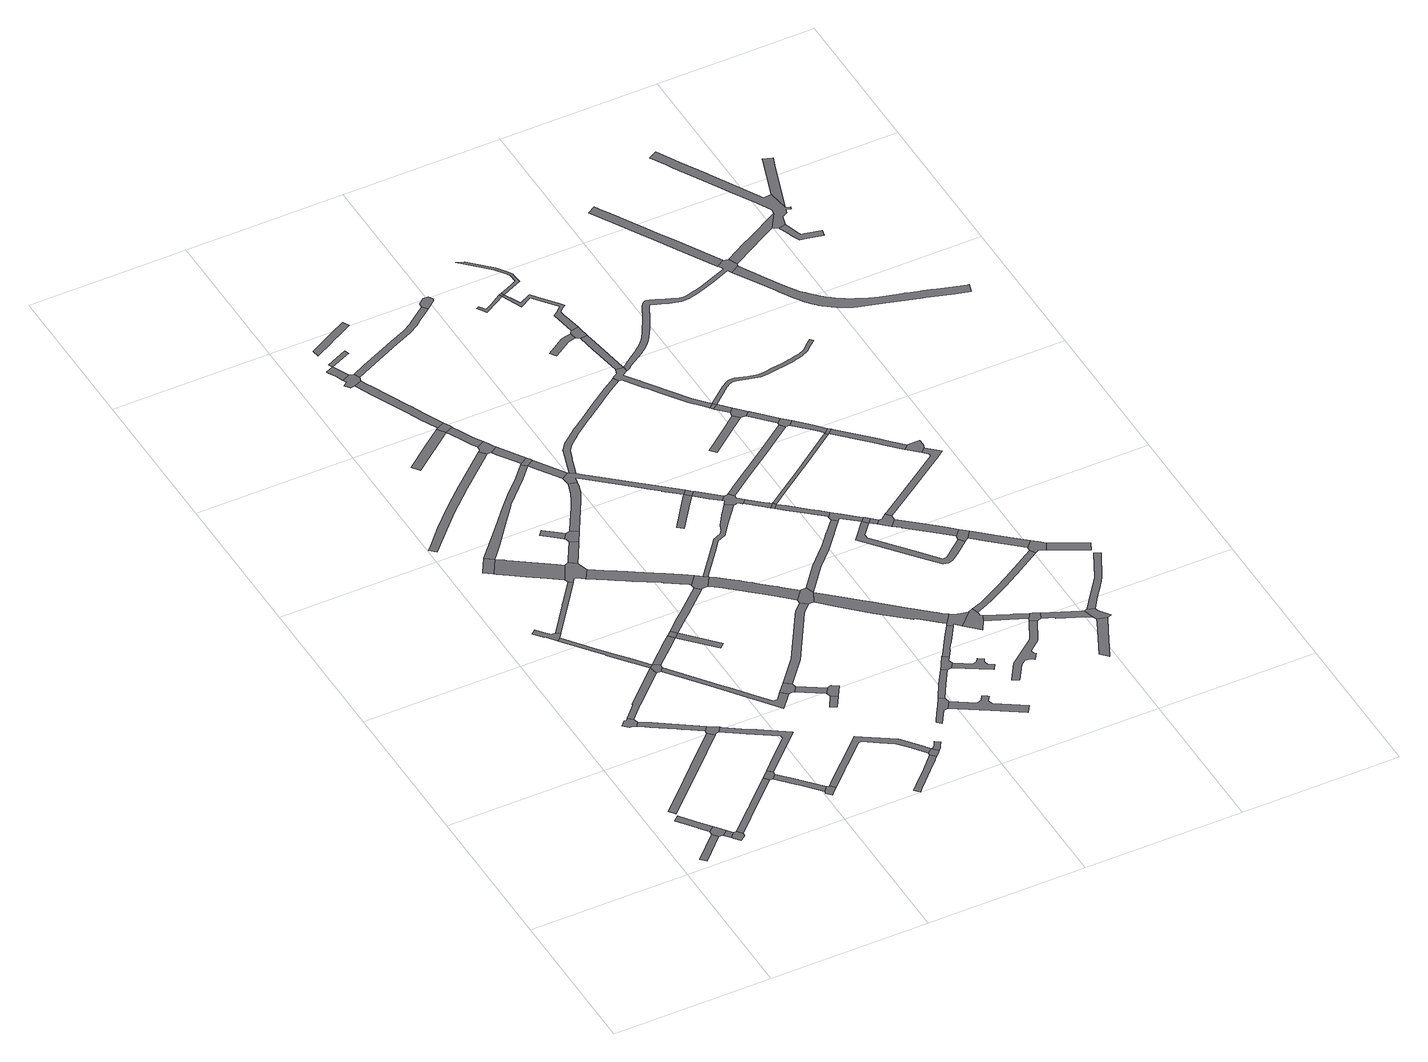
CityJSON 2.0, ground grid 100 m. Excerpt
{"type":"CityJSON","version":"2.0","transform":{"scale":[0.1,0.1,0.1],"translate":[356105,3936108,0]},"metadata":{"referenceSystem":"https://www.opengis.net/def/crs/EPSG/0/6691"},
"CityObjects":{
"road1":{"type":"Road","attributes":{"RoadStructureAttribute.sectionType":"1"},"geometry":[{"type":"MultiSurface","lod":"1","boundaries":[[[0,1,2,3]]]}]},
"road2":{"type":"Road","attributes":{"RoadStructureAttribute.sectionType":"1"},"geometry":[{"type":"MultiSurface","lod":"1","boundaries":[[[4,5,6,7,8,9,10,11]]]}]},
"road3":{"type":"Road","geometry":[{"type":"MultiSurface","lod":"1","boundaries":[[[2,12,13,14,7,6,3]]]}]},
"road4":{"type":"Road","attributes":{"RoadStructureAttribute.sectionType":"1"},"geometry":[{"type":"MultiSurface","lod":"1","boundaries":[[[15,13,12,16]]]}]},
"road5":{"type":"Road","geometry":[{"type":"MultiSurface","lod":"1","boundaries":[[[17,18,19,15,16,20,21]]]}]},
"road6":{"type":"Road","attributes":{"RoadStructureAttribute.sectionType":"1"},"geometry":[{"type":"MultiSurface","lod":"1","boundaries":[[[22,23,24,25,26,27,28,29,30,31]]]}]},
"road7":{"type":"Road","geometry":[{"type":"MultiSurface","lod":"1","boundaries":[[[32,33,34,35,36,37,38,39,40]]]}]},
"road8":{"type":"Road","attributes":{"RoadStructureAttribute.sectionType":"1"},"geometry":[{"type":"MultiSurface","lod":"1","boundaries":[[[41,42,43,44,45,46,47,48,49,50,51,52,19,18]]]}]},
"road9":{"type":"Road","attributes":{"RoadStructureAttribute.sectionType":"1"},"geometry":[{"type":"MultiSurface","lod":"1","boundaries":[[[53,54,55,56,57,38,37,58,59,60,61,62,63]]]}]},
"road10":{"type":"Road","geometry":[{"type":"MultiSurface","lod":"1","boundaries":[[[64,65,66,67,68,69,70,71,72,73,74,75,76]]]}]},
"road11":{"type":"Road","attributes":{"RoadStructureAttribute.sectionType":"1"},"geometry":[{"type":"MultiSurface","lod":"1","boundaries":[[[39,77,78,79,80,81,82,83,84,40]]]}]},
"road12":{"type":"Road","geometry":[{"type":"MultiSurface","lod":"1","boundaries":[[[45,85,86,87,88,89,46]]]}]},
"road13":{"type":"Road","geometry":[{"type":"MultiSurface","lod":"1","boundaries":[[[90,53,63,31,30,91,92]]]}]},
"road14":{"type":"Road","geometry":[{"type":"MultiSurface","lod":"1","boundaries":[[[93,94,95,96,75,74,97,98,99,100,101,102,81,103]]]}]},
"road15":{"type":"Road","attributes":{"RoadStructureAttribute.sectionType":"1"},"geometry":[{"type":"MultiSurface","lod":"1","boundaries":[[[104,105,106,86,85,107,108,109,110,111]]]}]},
"road16":{"type":"Road","geometry":[{"type":"MultiSurface","lod":"1","boundaries":[[[112,113,114,115]]]}]},
"road17":{"type":"Road","geometry":[{"type":"MultiSurface","lod":"1","boundaries":[[[110,116,117,118,119,120,111]]]}]},
"road18":{"type":"Road","attributes":{"RoadStructureAttribute.sectionType":"1"},"geometry":[{"type":"MultiSurface","lod":"1","boundaries":[[[121,122,123,124,125,126,88,87,127,128,129,130,131,132,133,90,92]]]}]},
"road19":{"type":"Road","attributes":{"RoadStructureAttribute.sectionType":"1"},"geometry":[{"type":"MultiSurface","lod":"1","boundaries":[[[134,135,136,137,138,139,140,64,76]]]}]},
"road20":{"type":"Road","geometry":[{"type":"MultiSurface","lod":"1","boundaries":[[[141,142,103,81,80,143,144]]]}]},
"road21":{"type":"Road","attributes":{"RoadStructureAttribute.sectionType":"1"},"geometry":[{"type":"MultiSurface","lod":"1","boundaries":[[[114,145,146,147,148,149,150,151,152,153,154,115]]]}]},
"road22":{"type":"Road","attributes":{"RoadStructureAttribute.sectionType":"1"},"geometry":[{"type":"MultiSurface","lod":"1","boundaries":[[[155,156,103,142,157,158]]]}]},
"road23":{"type":"Road","attributes":{"RoadStructureAttribute.sectionType":"1"},"geometry":[{"type":"MultiSurface","lod":"1","boundaries":[[[159,160,161,162,163,164,165,166,167,168,169,170,171,172,141,144]]]}]},
"road24":{"type":"Road","attributes":{"RoadStructureAttribute.sectionType":"1"},"geometry":[{"type":"MultiSurface","lod":"1","boundaries":[[[173,174,175,176,177,178,179,180,181,182,183,184,185,186,187]]]}]},
"road25":{"type":"Road","geometry":[{"type":"MultiSurface","lod":"1","boundaries":[[[150,149,137,136,188,189,190,191,192,193,194]]]}]},
"road26":{"type":"Road","geometry":[{"type":"MultiSurface","lod":"1","boundaries":[[[195,196,197,155,158]]]}]},
"road27":{"type":"Road","attributes":{"RoadStructureAttribute.sectionType":"1"},"geometry":[{"type":"MultiSurface","lod":"1","boundaries":[[[198,199,195,158]]]}]},
"road28":{"type":"Road","attributes":{"RoadStructureAttribute.sectionType":"1"},"geometry":[{"type":"MultiSurface","lod":"1","boundaries":[[[119,200,201,202,203,204,205,206,207,208,209,210,211,212,213,214,215,216,217,218,219,220,221,222,120]]]}]},
"road29":{"type":"Road","attributes":{"RoadStructureAttribute.sectionType":"1"},"geometry":[{"type":"MultiSurface","lod":"1","boundaries":[[[193,223,224,225,226,227,228,194]]]}]},
"road30":{"type":"Road","geometry":[{"type":"MultiSurface","lod":"1","boundaries":[[[229,230,231,232,233,234]]]}]},
"road31":{"type":"Road","geometry":[{"type":"MultiSurface","lod":"1","boundaries":[[[235,236,166,165,237,238,239]]]}]},
"road32":{"type":"Road","attributes":{"RoadStructureAttribute.sectionType":"1"},"geometry":[{"type":"MultiSurface","lod":"1","boundaries":[[[240,241,242,243,244,245,246,247,248,112,115,249,250,251,252,253,254,255,242,256,257,258]]]}]},
"road33":{"type":"Road","attributes":{"RoadStructureAttribute.sectionType":"1"},"geometry":[{"type":"MultiSurface","lod":"1","boundaries":[[[259,260,261,262,263,264,265,266,267,268,269,270]]]}]},
"road34":{"type":"Road","geometry":[{"type":"MultiSurface","lod":"1","boundaries":[[[271,226,225,272,273,229,234]]]}]},
"road35":{"type":"Road","attributes":{"RoadStructureAttribute.sectionType":"1"},"geometry":[{"type":"MultiSurface","lod":"1","boundaries":[[[274,275,276,277,278,279,196,195]]]}]},
"road36":{"type":"Road","attributes":{"RoadStructureAttribute.sectionType":"1"},"geometry":[{"type":"MultiSurface","lod":"1","boundaries":[[[280,281,282,283,284,280,285,286,287,288,289,290,291,292,293]]]}]},
"road37":{"type":"Road","attributes":{"RoadStructureAttribute.sectionType":"1"},"geometry":[{"type":"MultiSurface","lod":"1","boundaries":[[[191,294,295,296,297,298,299,300,301,302,303,304,305,306,307,308,309,310,311,312,313,192]]]}]},
"road38":{"type":"Road","attributes":{"RoadStructureAttribute.sectionType":"1"},"geometry":[{"type":"MultiSurface","lod":"1","boundaries":[[[314,315,316,317,318,319,320,321]]]}]},
"road39":{"type":"Road","attributes":{"RoadStructureAttribute.sectionType":"1"},"geometry":[{"type":"MultiSurface","lod":"1","boundaries":[[[238,322,323,239]]]}]},
"road40":{"type":"Road","geometry":[{"type":"MultiSurface","lod":"1","boundaries":[[[320,324,325,326,327,328,329,330,321]]]}]},
"road41":{"type":"Road","attributes":{"RoadStructureAttribute.sectionType":"1"},"geometry":[{"type":"MultiSurface","lod":"1","boundaries":[[[331,332,333,334]]]}]},
"road42":{"type":"Road","attributes":{"RoadStructureAttribute.sectionType":"1"},"geometry":[{"type":"MultiSurface","lod":"1","boundaries":[[[335,336,337,338,339,340,341,342,343,344,345,346,347,348,328,327]]]}]},
"road43":{"type":"Road","attributes":{"RoadStructureAttribute.sectionType":"1"},"geometry":[{"type":"MultiSurface","lod":"1","boundaries":[[[349,350,323,322,331,334]]]}]},
"road44":{"type":"Road","geometry":[{"type":"MultiSurface","lod":"1","boundaries":[[[316,351,352,353,354]]]}]},
"road45":{"type":"Road","geometry":[{"type":"MultiSurface","lod":"1","boundaries":[[[355,342,341,281,280,293]]]}]},
"road46":{"type":"Road","geometry":[{"type":"MultiSurface","lod":"1","boundaries":[[[213,212,270,269,356,357,358]]]}]},
"road47":{"type":"Road","attributes":{"RoadStructureAttribute.sectionType":"1"},"geometry":[{"type":"MultiSurface","lod":"1","boundaries":[[[359,360,361,362,363,364,365,366,273,272,367,368,369,370,371,372]]]}]},
"road48":{"type":"Road","geometry":[{"type":"MultiSurface","lod":"1","boundaries":[[[186,373,374,375,376,377,378,290,289,379,187]]]}]},
"road49":{"type":"Road","geometry":[{"type":"MultiSurface","lod":"1","boundaries":[[[357,380,381,382,383,384,385,386,358]]]}]},
"road50":{"type":"Road","attributes":{"RoadStructureAttribute.sectionType":"1"},"geometry":[{"type":"MultiSurface","lod":"1","boundaries":[[[387,388,389,390,391,392,393,394,395]]]}]},
"road51":{"type":"Road","attributes":{"RoadStructureAttribute.sectionType":"1"},"geometry":[{"type":"MultiSurface","lod":"1","boundaries":[[[374,396,397,398,399,400,375]]]}]},
"road52":{"type":"Road","geometry":[{"type":"MultiSurface","lod":"1","boundaries":[[[401,402,305,304,277,276,403,404,405]]]}]},
"road53":{"type":"Road","attributes":{"RoadStructureAttribute.sectionType":"1"},"geometry":[{"type":"MultiSurface","lod":"1","boundaries":[[[406,407,408,409,410,411,412,413,236,235]]]}]},
"road54":{"type":"Road","geometry":[{"type":"MultiSurface","lod":"1","boundaries":[[[242,241,414,399,398,243]]]}]},
"road55":{"type":"Road","attributes":{"RoadStructureAttribute.sectionType":"1"},"geometry":[{"type":"MultiSurface","lod":"1","boundaries":[[[404,415,416,417,418,419,420,421,422,423,424,425,426,427,428,429,430,431,432,433,434,435,436,437,405]]]}]},
"road56":{"type":"Road","geometry":[{"type":"MultiSurface","lod":"1","boundaries":[[[438,439,440,441,442,443,444,445,446,447,448,449,450]]]}]},
"road57":{"type":"Road","attributes":{"RoadStructureAttribute.sectionType":"1"},"geometry":[{"type":"MultiSurface","lod":"1","boundaries":[[[451,452,453,454,455,456,457,458,459,330,329,460,461,462,463,464,465,466,467,468,469]]]}]},
"road58":{"type":"Road","attributes":{"RoadStructureAttribute.sectionType":"1"},"geometry":[{"type":"MultiSurface","lod":"1","boundaries":[[[240,258,359,372,470,471,472,473,474,475,476,477,478,479,480,481,482,483,484,485,486,487,488]]]}]},
"road59":{"type":"Road","attributes":{"RoadStructureAttribute.sectionType":"1"},"geometry":[{"type":"MultiSurface","lod":"1","boundaries":[[[401,489,490,491,492,493,494,495,496,497,498,499,500,501,502,503,504,402]]]}]},
"road60":{"type":"Road","geometry":[{"type":"MultiSurface","lod":"1","boundaries":[[[505,506,507,426,425,410,409,508,509,510,511]]]}]},
"road61":{"type":"Road","attributes":{"RoadStructureAttribute.sectionType":"1"},"geometry":[{"type":"MultiSurface","lod":"1","boundaries":[[[512,513,514,515,516,517,478]]]}]},
"road62":{"type":"Road","attributes":{"RoadStructureAttribute.sectionType":"1"},"geometry":[{"type":"MultiSurface","lod":"1","boundaries":[[[518,519,441,440,520,521]]]}]},
"road63":{"type":"Road","attributes":{"RoadStructureAttribute.sectionType":"1"},"geometry":[{"type":"MultiSurface","lod":"1","boundaries":[[[522,523,524,525,526,527,528,529,530,531,532,438,450]]]}]},
"road64":{"type":"Road","geometry":[{"type":"MultiSurface","lod":"1","boundaries":[[[533,479,478,517,534]]]}]},
"road65":{"type":"Road","geometry":[{"type":"MultiSurface","lod":"1","boundaries":[[[535,536,537,538,539,518,521,540,541]]]}]},
"road66":{"type":"Road","attributes":{"RoadStructureAttribute.sectionType":"1"},"geometry":[{"type":"MultiSurface","lod":"1","boundaries":[[[542,543,544,545,546,547,548,549,550,551,552,553,554,555,556,488,487,557,558,559,560,561,562,563,564,565,566,567,568,569,570,571,572,573,574]]]}]},
"road67":{"type":"Road","attributes":{"RoadStructureAttribute.sectionType":"1"},"geometry":[{"type":"MultiSurface","lod":"1","boundaries":[[[517,575,576,577,578,579,580,581,534]]]}]},
"road68":{"type":"Road","attributes":{"RoadStructureAttribute.sectionType":"1"},"geometry":[{"type":"MultiSurface","lod":"1","boundaries":[[[510,582,583,584,585,586,587,588,589,590,591,592,593,594,595,596,597,598,599,511]]]}]},
"road69":{"type":"Road","geometry":[{"type":"MultiSurface","lod":"1","boundaries":[[[600,601,602,451,469,603,604,605,606]]]}]},
"road70":{"type":"Road","attributes":{"RoadStructureAttribute.sectionType":"1"},"geometry":[{"type":"MultiSurface","lod":"1","boundaries":[[[540,607,608,609,610,611,612,613,614,541]]]}]},
"road71":{"type":"Road","geometry":[{"type":"MultiSurface","lod":"1","boundaries":[[[496,615,616,617,618,619,620,621,622,623,624,625,626,578,577,627,497]]]}]},
"road72":{"type":"Road","attributes":{"RoadStructureAttribute.sectionType":"1"},"geometry":[{"type":"MultiSurface","lod":"1","boundaries":[[[628,629,537,536,630,631,632,633,634,635,636,637]]]}]},
"road73":{"type":"Road","attributes":{"RoadStructureAttribute.sectionType":"1"},"geometry":[{"type":"MultiSurface","lod":"1","boundaries":[[[638,639,640,641,642,643,644,645,646,647,648,649,650,651,505,511]]]}]},
"road74":{"type":"Road","attributes":{"RoadStructureAttribute.sectionType":"1"},"geometry":[{"type":"MultiSurface","lod":"1","boundaries":[[[652,653,654,620,619,655,656,657]]]}]},
"road75":{"type":"Road","geometry":[{"type":"MultiSurface","lod":"1","boundaries":[[[658,659,660,652,657]]]}]},
"road76":{"type":"Road","geometry":[{"type":"MultiSurface","lod":"1","boundaries":[[[661,662,663,664,591,590,637,636,665,666,667]]]}]},
"road77":{"type":"Road","attributes":{"RoadStructureAttribute.sectionType":"1"},"geometry":[{"type":"MultiSurface","lod":"1","boundaries":[[[658,668,669,670,671,672,673,674,675,676,659]]]}]},
"road78":{"type":"Road","geometry":[{"type":"MultiSurface","lod":"1","boundaries":[[[666,677,678,679,680,681,682,683,667]]]}]},
"road79":{"type":"Road","attributes":{"RoadStructureAttribute.sectionType":"1"},"geometry":[{"type":"MultiSurface","lod":"1","boundaries":[[[684,685,686,687,688,689,690,691]]]}]},
"road80":{"type":"Road","attributes":{"RoadStructureAttribute.sectionType":"1"}},
"road81":{"type":"Road","attributes":{"RoadStructureAttribute.sectionType":"1"},"geometry":[{"type":"MultiSurface","lod":"1","boundaries":[[[692,693,694,695,696,697,698,699,700,701,702,703,704,705]]]}]},
"road82":{"type":"Road","attributes":{"RoadStructureAttribute.sectionType":"1"},"geometry":[{"type":"MultiSurface","lod":"1","boundaries":[[[706,707,708,709,710,711,712,713,714,715,706,716,717,718,719,720,721,722,723,724,725,726,727,728,729,730,731,732,733,734,735,736,737,738]]]}]},
"road83":{"type":"Road","geometry":[{"type":"MultiSurface","lod":"1","boundaries":[[[707,706,738,739]]]}]},
"road84":{"type":"Road","attributes":{"RoadStructureAttribute.sectionType":"1"},"geometry":[{"type":"MultiSurface","lod":"1","boundaries":[[[740,741,742,743,744,745,624,623,746,747,748,749,750,751]]]}]},
"road85":{"type":"Road","geometry":[{"type":"MultiSurface","lod":"1","boundaries":[[[752,753,754,672,671,755,645,644,756,757,758,759]]]}]},
"road86":{"type":"Road","geometry":[{"type":"MultiSurface","lod":"1","boundaries":[[[760,761,762,763,764,765,766,767]]]}]},
"road87":{"type":"Road","attributes":{"RoadStructureAttribute.sectionType":"1"},"geometry":[{"type":"MultiSurface","lod":"1","boundaries":[[[768,769,770,771,772,773,774,775]]]}]},
"road88":{"type":"Road","attributes":{"RoadStructureAttribute.sectionType":"1"},"geometry":[{"type":"MultiSurface","lod":"1","boundaries":[[[776,777,778,779,780,781,782,739,738,783,784,785,786,787,788,789,790,791,792]]]}]},
"road89":{"type":"Road","attributes":{"RoadStructureAttribute.sectionType":"1"},"geometry":[{"type":"MultiSurface","lod":"1","boundaries":[[[573,793,794,795,796,797,798,799,800,801,802,803,804,805,806,807,808,809,810,811,812,813,762,761,814,815,816]]]}]},
"road90":{"type":"Road","geometry":[{"type":"MultiSurface","lod":"1","boundaries":[[[766,817,725,724,691,690,767]]]}]},
"road91":{"type":"Road","attributes":{"RoadStructureAttribute.sectionType":"1"},"geometry":[{"type":"MultiSurface","lod":"1","boundaries":[[[818,819,820,821,822,679,678]]]}]},
"road92":{"type":"Road","geometry":[{"type":"MultiSurface","lod":"1","boundaries":[[[758,823,824,825,759]]]}]},
"road93":{"type":"Road","attributes":{"RoadStructureAttribute.sectionType":"1"},"geometry":[{"type":"MultiSurface","lod":"1","boundaries":[[[826,827,828,829,830,831,832,833,834,660,659]]]}]},
"road94":{"type":"Road","attributes":{"RoadStructureAttribute.sectionType":"1"},"geometry":[{"type":"MultiSurface","lod":"1","boundaries":[[[835,836,837,838,839,840,841,842,843,844,845,846,847,848,849,850,851,852,853,823,854,855,824,823,758]]]}]},
"road95":{"type":"Road","geometry":[{"type":"MultiSurface","lod":"1","boundaries":[[[802,801,856,857]]]}]},
"road96":{"type":"Road","geometry":[{"type":"MultiSurface","lod":"1","boundaries":[[[858,859,860,861,855,854,862,863]]]}]},
"road97":{"type":"Road","attributes":{"RoadStructureAttribute.sectionType":"1"},"geometry":[{"type":"MultiSurface","lod":"1","boundaries":[[[856,864,865,866,867,857]]]}]},
"road98":{"type":"Road","geometry":[{"type":"MultiSurface","lod":"1","boundaries":[[[868,820,819,869,692,705,870,871]]]}]},
"road99":{"type":"Road","geometry":[{"type":"MultiSurface","lod":"1","boundaries":[[[866,865,775,774,872,873]]]}]},
"road100":{"type":"Road","attributes":{"RoadStructureAttribute.sectionType":"1"},"geometry":[{"type":"MultiSurface","lod":"1","boundaries":[[[874,875,876,877,878,683,682,879,880,881,882,883,884,885]]]}]},
"road101":{"type":"Road","attributes":{"RoadStructureAttribute.sectionType":"1"},"geometry":[{"type":"MultiSurface","lod":"1","boundaries":[[[886,887,888,889,858,863,890,891,892,893,894]]]}]},
"road102":{"type":"Road","attributes":{"RoadStructureAttribute.sectionType":"1"},"geometry":[{"type":"MultiSurface","lod":"1","boundaries":[[[872,895,896,897,898,873]]]}]},
"road103":{"type":"Road","attributes":{"RoadStructureAttribute.sectionType":"1"},"geometry":[{"type":"MultiSurface","lod":"1","boundaries":[[[870,899,900,901,902,903,904,905,906,871]]]}]},
"road104":{"type":"Road","attributes":{"RoadStructureAttribute.sectionType":"1"},"geometry":[{"type":"MultiSurface","lod":"1","boundaries":[[[907,908,909,910,911,912]]]}]},
"road105":{"type":"Road","geometry":[{"type":"MultiSurface","lod":"1","boundaries":[[[750,913,914,915,916,917,897,896,751]]]}]},
"road106":{"type":"Road","geometry":[{"type":"MultiSurface","lod":"1","boundaries":[[[843,918,919,886,894,844]]]}]},
"road107":{"type":"Road","attributes":{"RoadStructureAttribute.sectionType":"1"},"geometry":[{"type":"MultiSurface","lod":"1","boundaries":[[[920,921,922,915,914,923,924,925]]]}]},
"road108":{"type":"Road","geometry":[{"type":"MultiSurface","lod":"1","boundaries":[[[926,904,903,907,912,927,928,929]]]}]},
"road109":{"type":"Road","geometry":[{"type":"MultiSurface","lod":"1","boundaries":[[[830,829,930,931,932,920,925]]]}]},
"road110":{"type":"Road","attributes":{"RoadStructureAttribute.sectionType":"1"},"geometry":[{"type":"MultiSurface","lod":"1","boundaries":[[[933,934,935,936,937,938,919,918]]]}]},
"road111":{"type":"Road","attributes":{"RoadStructureAttribute.sectionType":"1"},"geometry":[{"type":"MultiSurface","lod":"1","boundaries":[[[939,940,941,942,943,944,945,860,859,946,947,948,949,950]]]}]},
"road112":{"type":"Road","attributes":{"RoadStructureAttribute.sectionType":"1"},"geometry":[{"type":"MultiSurface","lod":"1","boundaries":[[[951,952,953,954,955,956,957,958,959,960,961,962,963,964,965,966,967,968,969,970,971,972,973,974,975,976,977,978,979,980,981,982,983,984,802,857]]]}]},
"road113":{"type":"Road","attributes":{"RoadStructureAttribute.sectionType":"1"},"geometry":[{"type":"MultiSurface","lod":"1","boundaries":[[[985,986,987,988,989,990,991,992,993,994,995,996,997,998,999,1000,1001,1002,1003,1004,1005,1006,1007,1008,1009,1010,1011,1012,1013,1014,1015,1016,1017,1018,1019,1020,1021,1022,1023,1024,762,813,1025,1026,1027,1028,1029,1030,1031,1032,1033,1034,1035,1036,1037,1038,1039,1040,1041,1042,1043,1044,1045,1046,1047,1048,1049,1050,1051,1052,1053,1054,1055,1056,1057,1058,1059,1060,1061,1062,1063,1064,1065,1066]]]}]},
"road114":{"type":"Road","attributes":{"RoadStructureAttribute.sectionType":"1"},"geometry":[{"type":"MultiSurface","lod":"1","boundaries":[[[1067,1068,1069,1070,1071,1072,1073,1074,1075,931,930]]]}]},
"road115":{"type":"Road","geometry":[{"type":"MultiSurface","lod":"1","boundaries":[[[884,1076,1077,1078,1079,1080,1081,935,934,885]]]}]},
"road116":{"type":"Road","attributes":{"RoadStructureAttribute.sectionType":"1"},"geometry":[{"type":"MultiSurface","lod":"1","boundaries":[[[1082,1083,1084,1085,1086,1087,1088,1089,1090,1091,926,929]]]}]},
"road117":{"type":"Road","geometry":[{"type":"MultiSurface","lod":"1","boundaries":[[[1092,1093,1094,1072,1071,1095,939,950]]]}]},
"road118":{"type":"Road","attributes":{"RoadStructureAttribute.sectionType":"1"},"geometry":[{"type":"MultiSurface","lod":"1","boundaries":[[[1096,1097,1098,1099,1100,1101,1102,1080,1079]]]}]},
"road119":{"type":"Road","attributes":{"RoadStructureAttribute.sectionType":"1"},"geometry":[{"type":"MultiSurface","lod":"1","boundaries":[[[1103,1104,1105,1106,1107,1108,1109,1110,1111,1112,1113,1114,1115,1116,1117,1118,1119,1120,1121,985,1066]]]}]},
"road120":{"type":"Road","geometry":[{"type":"MultiSurface","lod":"1","boundaries":[[[1064,1122,1123,1124,1125,1126,1127,1128,1065]]]}]},
"road121":{"type":"Road","attributes":{"RoadStructureAttribute.sectionType":"1"},"geometry":[{"type":"MultiSurface","lod":"1","boundaries":[[[1129,1130,1131,1132,1133,1134,1135,1136,1137,1138,1139,1140,1141,1142,1143,1144,1145,1146,1147,1148,1149,1150,1151,1152,1153,1154,1155,1156,1157,1158,1159,1160,1161,1162,1163,1164,1165,1166,1063,1062,1167,1168,1169,1170,1171,1172,1173,1174,1175,1176,1177,1178,1179,1180,1181,1182,1183,1184,1185,1186,1187,1188,1189,1190,1191,1192,1193,1194,1195,1196,1197]]]}]},
"road122":{"type":"Road","attributes":{"RoadStructureAttribute.sectionType":"1"},"geometry":[{"type":"MultiSurface","lod":"1","boundaries":[[[1198,1199,1200,1201,1202,1203,1204,1205,1206,1207,1208,1209,1210,1211,1212,1213,1126,1125,1214,1215,1216,1217,1218,1219,1220,1221]]]}]},
"road123":{"type":"Road","geometry":[{"type":"MultiSurface","lod":"1","boundaries":[[[1222,1223,1224,1225,1226,1227,1228,1229,1230,1231,1215,1214]]]}]},
"road124":{"type":"Road","attributes":{"RoadStructureAttribute.sectionType":"1"},"geometry":[{"type":"MultiSurface","lod":"1","boundaries":[[[1232,1233,1234,1235,1236,1237,1238,1198,1221]]]}]}
},
"vertices":[
[122,82,0],[154,50,0],[308,201,0],[281,237,0],
[240,318,0],[242,315,0],[283,263,0],[319,292,0],[279,343,0],[277,345,0],[186,462,0],[150,434,0],
[334,199,0],[369,227,0],[351,251,0],
[396,193,0],[364,161,0],
[439,139,0],[441,159,0],[416,191,0],[375,147,0],[404,111,0],
[443,796,0],[411,765,0],[296,655,0],[158,524,0],[187,482,0],[304,594,0],[447,732,0],[477,760,0],[693,971,0],[659,1006,0],
[314,1314,0],[299,1314,0],[269,1284,0],[301,1251,0],[321,1253,0],[339,1241,0],[361,1274,0],[351,1301,0],[324,1325,0],
[541,256,0],[611,324,0],[663,374,0],[781,487,0],[786,491,0],[761,522,0],[754,515,0],[649,415,0],[620,388,0],[584,353,0],[565,335,0],[549,320,0],
[684,1060,0],[586,1125,0],[584,1126,0],[426,1232,0],[393,1253,0],[378,1215,0],[403,1199,0],[529,1115,0],[550,1101,0],[562,1093,0],[662,1027,0],
[311,2157,0],[281,2157,0],[267,2176,0],[265,2177,0],[219,2235,0],[188,2210,0],[235,2152,0],[239,2156,0],[242,2153,0],[247,2147,0],[288,2091,0],[310,2108,0],[334,2139,0],
[443,1397,0],[446,1395,0],[448,1396,0],[651,1592,0],[638,1644,0],[484,1495,0],[405,1418,0],[408,1416,0],
[806,491,0],[834,519,0],[835,539,0],[807,567,0],[801,561,0],
[747,1018,0],[705,982,0],[725,984,0],
[584,1758,0],[492,1873,0],[434,1947,0],[329,2083,0],[307,2066,0],[410,1934,0],[469,1858,0],[471,1856,0],[570,1729,0],[572,1727,0],[661,1660,0],
[940,403,0],[937,407,0],[926,419,0],[899,389,0],[902,386,0],[911,375,0],[1013,261,0],[1039,292,0],
[249,2903,0],[186,2797,0],[237,2760,0],[302,2868,0],
[1011,241,0],[1038,213,0],[1047,221,0],[1087,260,0],[1059,289,0],
[825,917,0],[856,896,0],[896,870,0],[1015,790,0],[1018,769,0],[903,660,0],[848,551,0],[931,631,0],[1092,786,0],[1088,789,0],[918,903,0],[849,949,0],[755,1012,0],
[471,2320,0],[479,2331,0],[597,2487,0],[574,2505,0],[462,2356,0],[455,2348,0],[449,2340,0],
[700,1619,0],[702,1639,0],[671,1590,0],[680,1588,0],
[251,2751,0],[310,2708,0],[386,2654,0],[487,2584,0],[565,2529,0],[623,2639,0],[588,2664,0],[354,2830,0],[343,2837,0],[324,2850,0],
[853,1839,0],[818,1808,0],[850,1774,0],[883,1805,0],
[882,1326,0],[938,1253,0],[1010,1160,0],[1062,1093,0],[1139,988,0],[1196,1055,0],[1222,1085,0],[1184,1118,0],[1147,1074,0],[1117,1074,0],[1030,1187,0],[970,1266,0],[963,1274,0],[910,1344,0],
[631,3698,0],[411,3509,0],[295,3401,0],[255,3364,0],[143,3251,0],[35,3136,0],[8,3108,0],[44,3073,0],[179,3216,0],[290,3328,0],[333,3368,0],[445,3471,0],[664,3661,0],[681,3677,0],[648,3714,0],
[613,2508,0],[621,2518,0],[655,2496,0],[674,2483,0],[718,2550,0],[696,2617,0],[651,2650,0],
[915,1833,0],[884,1867,0],[871,1855,0],
[1068,1606,0],[1099,1634,0],
[1098,271,0],[1139,311,0],[1156,327,0],[1197,366,0],[1226,394,0],[1231,398,0],[1319,483,0],[1374,535,0],[1394,537,0],[1482,478,0],[1557,428,0],[1603,371,0],[1681,275,0],[1712,300,0],[1689,329,0],[1687,331,0],[1585,458,0],[1415,571,0],[1379,595,0],[1203,427,0],[1166,392,0],[1112,339,0],[1084,313,0],
[727,2671,0],[731,2678,0],[787,2775,0],[740,2803,0],[703,2740,0],[662,2668,0],
[754,2874,0],[703,2917,0],[647,2962,0],[619,2927,0],[682,2875,0],[726,2839,0],
[1280,1152,0],[1239,1181,0],[1252,1090,0],[1261,1084,0],[1284,1123,0],
[1005,3324,0],[883,3510,0],[837,3479,0],[807,3507,0],[727,3419,0],[621,3315,0],[562,3253,0],[555,3246,0],[436,3108,0],[323,2892,0],[381,2961,0],[471,3072,0],[592,3227,0],[598,3233,0],[650,3287,0],[756,3392,0],[852,3456,0],[856,3450,0],[958,3293,0],
[1593,164,0],[1520,94,0],[1459,34,0],[1487,4,0],[1505,22,0],[1537,55,0],[1551,68,0],[1620,136,0],[1686,205,0],[1688,207,0],[1707,226,0],[1679,256,0],
[734,2832,0],[831,2852,0],[784,2880,0],
[1013,1921,0],[1047,1953,0],[1207,2095,0],[1176,2129,0],[1017,1986,0],[972,1946,0],
[566,3946,0],[529,3993,0],[400,3892,0],[251,3776,0],[288,3729,0],[585,3905,0],[611,3852,0],[630,3815,0],[646,3785,0],[664,3753,0],[712,3780,0],[678,3840,0],[635,3928,0],[615,3969,0],
[727,2448,0],[781,2414,0],[815,2391,0],[826,2384,0],[866,2359,0],[895,2341,0],[1035,2253,0],[1045,2246,0],[1123,2195,0],[1167,2165,0],[1175,2159,0],[1226,2221,0],[1168,2261,0],[1088,2314,0],[1078,2320,0],[988,2377,0],[944,2405,0],[910,2427,0],[858,2459,0],[796,2499,0],
[291,4678,0],[269,4721,0],[263,4734,0],[213,4713,0],[219,4698,0],[241,4655,0],[260,4610,0],[311,4633,0],
[1414,989,0],[1437,1027,0],
[272,4585,0],[245,4563,0],[269,4532,0],[295,4535,0],[345,4556,0],[355,4585,0],[339,4622,0],
[1421,960,0],[1374,881,0],[1412,858,0],[1460,936,0],
[330,4458,0],[342,4431,0],[439,4218,0],[479,4130,0],[483,4121,0],[486,4115,0],[540,4001,0],[589,4025,0],[532,4147,0],[491,4238,0],[490,4238,0],[429,4373,0],[374,4492,0],[365,4513,0],
[1505,1011,0],[1467,1034,0],
[376,4787,0],[396,4796,0],[385,4824,0],[252,4762,0],
[610,3982,0],
[1735,255,0],[1745,266,0],[1718,293,0],
[964,3237,0],[957,3211,0],[955,3205,0],[939,3157,0],[913,3104,0],[886,3056,0],[826,2953,0],[788,2887,0],[835,2859,0],[921,3009,0],[961,3078,0],[990,3136,0],[1008,3189,0],[1016,3226,0],
[689,3677,0],[708,3678,0],[755,3707,0],[745,3722,0],[733,3744,0],[720,3766,0],[660,3725,0],
[1757,278,0],[1766,291,0],[1785,322,0],[1772,331,0],[1755,343,0],[1737,313,0],[1729,305,0],
[393,4992,0],[344,4966,0],[226,4902,0],[234,4855,0],[353,4919,0],[365,4926,0],[442,4967,0],[511,5004,0],[490,5044,0],
[728,3645,0],[759,3598,0],[814,3514,0],[860,3544,0],[775,3675,0],
[1289,2175,0],[1267,2191,0],[1214,2102,0],[1251,2104,0],[1293,2172,0],
[1414,1309,0],[1621,1645,0],[1627,1656,0],[1681,1706,0],[1641,1737,0],[1588,1688,0],[1567,1654,0],[1374,1339,0],
[872,3526,0],
[1281,2081,0],[1320,2049,0],[1343,2030,0],[1354,2022,0],[1377,2003,0],[1407,1976,0],[1432,1954,0],[1477,1914,0],[1504,1890,0],[1543,1855,0],[1641,1767,0],[1693,1829,0],[1612,1901,0],[1592,1919,0],[1557,1950,0],[1503,1998,0],[1486,2014,0],[1460,2036,0],[1448,2046,0],[1429,2063,0],[1407,2081,0],[1371,2111,0],[1326,2146,0],
[1986,608,0],[1979,637,0],[1977,639,0],[1946,657,0],[1941,649,0],[1893,570,0],[1883,553,0],[1842,485,0],[1847,480,0],[1868,459,0],[1924,551,0],[1926,550,0],[1955,557,0],
[942,4949,0],[822,4857,0],[819,4855,0],[758,4819,0],[655,4772,0],[582,4739,0],[525,4712,0],[481,4691,0],[428,4666,0],[445,4629,0],[449,4631,0],[599,4702,0],[674,4737,0],[778,4784,0],[843,4823,0],[877,4849,0],[915,4878,0],[919,4881,0],[967,4917,0],
[1025,3265,0],[1058,3237,0],[1315,3014,0],[1338,2994,0],[1401,2938,0],[1402,2938,0],[1401,2936,0],[1480,2867,0],[1496,2853,0],[1522,2883,0],[1420,2973,0],[1419,2972,0],[1418,2973,0],[1362,3023,0],[1332,3048,0],[1101,3248,0],[1096,3252,0],[1045,3296,0],[1012,3314,0],
[1295,2182,0],[1443,2366,0],[1456,2382,0],[1483,2417,0],[1527,2434,0],[1535,2437,0],[1606,2526,0],[1701,2644,0],[1657,2675,0],[1601,2596,0],[1555,2527,0],[1538,2486,0],[1520,2464,0],[1466,2441,0],[1435,2399,0],[1425,2387,0],
[1733,1832,0],[1707,1830,0],[1705,1830,0],[1703,1706,0],[1705,1706,0],[1712,1706,0],[1748,1780,0],
[1486,2840,0],[1402,2726,0],[1329,2627,0],[1365,2600,0],[1465,2735,0],[1530,2823,0],
[2072,865,0],[2006,762,0],[2039,743,0],[2104,845,0],
[2107,460,0],[2162,425,0],[2337,313,0],[2369,364,0],[2193,477,0],[2186,506,0],[2207,539,0],[2199,544,0],[2173,560,0],[2152,528,0],[2123,521,0],
[1542,2866,0],[1556,2853,0],
[2150,913,0],[2166,939,0],[2134,959,0],[2132,961,0],[2094,901,0],[2133,852,0],[2157,884,0],
[1527,3858,0],[1406,3772,0],[1298,3693,0],[1275,3677,0],[1221,3638,0],[1220,3639,0],[1208,3631,0],[1205,3628,0],[1204,3627,0],[1108,3549,0],[1075,3507,0],[1072,3503,0],[1071,3499,0],[1072,3497,0],[1014,3320,0],[1052,3319,0],[1085,3420,0],[1087,3419,0],[1108,3484,0],[1137,3521,0],[1202,3575,0],[1201,3576,0],[1211,3584,0],[1229,3599,0],[1294,3645,0],[1340,3679,0],[1341,3678,0],[1344,3679,0],[1429,3740,0],[1529,3812,0],[1549,3826,0],[1627,3878,0],[1608,3910,0],
[1546,2809,0],[1607,2755,0],[1662,2707,0],[1689,2737,0],[1660,2763,0],[1579,2834,0],[1565,2846,0],
[1806,1616,0],[1964,1465,0],[2112,1336,0],[2140,1311,0],[2146,1317,0],[2227,1245,0],[2228,1244,0],[2251,1225,0],[2288,1195,0],[2336,1262,0],[2303,1285,0],[2281,1304,0],[2264,1319,0],[2185,1390,0],[2154,1417,0],[2005,1550,0],[1959,1592,0],[1856,1683,0],
[1016,5007,0],[986,5009,0],[946,4979,0],[1030,4966,0],[1027,4971,0],[1028,4972,0],[1035,4978,0],
[2340,727,0],[2361,761,0],[2327,782,0],[2320,811,0],[2332,832,0],[2297,852,0],[2286,832,0],[2257,824,0],
[1714,2645,0],[1717,2645,0],[1732,2647,0],[1752,2629,0],[1755,2629,0],[1779,2657,0],[1742,2689,0],[1742,2691,0],[1743,2711,0],[1718,2742,0],[1716,2741,0],[1709,2736,0],[1673,2698,0],
[2220,1094,0],[2141,970,0],[2198,988,0],[2195,988,0],[2224,1032,0],[2226,1031,0],[2252,1072,0],[2311,1160,0],[2309,1161,0],[2279,1181,0],
[1886,1951,0],[1995,2057,0],[2003,2066,0],[2062,2136,0],[2086,2164,0],[2090,2170,0],[2158,2250,0],[2127,2276,0],[2054,2191,0],[2045,2186,0],[2023,2159,0],[1970,2097,0],[1968,2095,0],[1852,1981,0],
[1898,2553,0],[1885,2565,0],[1875,2573,0],[1851,2546,0],[1861,2537,0],[1874,2525,0],
[1891,2511,0],[1915,2538,0],[1905,2557,0],
[2384,1236,0],[2380,1236,0],[2366,1240,0],[2366,1241,0],[2318,1173,0],[2354,1136,0],[2442,1225,0],
[1942,2466,0],[2038,2383,0],[2065,2360,0],[2126,2307,0],[2150,2335,0],[2101,2378,0],[2082,2394,0],[2062,2411,0],[1957,2502,0],
[2439,1051,0],[2477,1118,0],[2496,1160,0],[2486,1164,0],[2485,1165,0],[2485,1195,0],[2470,1235,0],
[1535,4349,0],[1507,4339,0],[1393,4263,0],[1418,4225,0],[1528,4297,0],[1546,4305,0],[1582,4311,0],[1576,4355,0],
[2705,996,0],[2636,858,0],[2461,719,0],[2386,602,0],[2424,578,0],[2495,688,0],[2527,712,0],[2557,710,0],[2581,692,0],[2611,733,0],[2602,739,0],[2596,768,0],[2672,829,0],[2746,976,0],
[1384,4815,0],[1376,4833,0],[1299,4787,0],[1254,4760,0],[1228,4797,0],[1225,4801,0],[1221,4798,0],[1209,4792,0],[1247,4735,0],[1328,4782,0],[1403,4771,0],[1439,4688,0],[1517,4731,0],[1558,4680,0],[1631,4590,0],[1592,4552,0],[1568,4536,0],[1569,4532,0],[1593,4380,0],[1639,4387,0],[1617,4522,0],[1613,4548,0],[1638,4569,0],[1659,4586,0],[1656,4591,0],[1633,4620,0],[1573,4695,0],[1528,4753,0],[1525,4756,0],[1521,4754,0],[1450,4718,0],[1426,4768,0],[1400,4824,0],
[1392,4841,0],
[2243,3120,0],[2107,3022,0],[2029,2966,0],[1904,2876,0],[1854,2840,0],[1768,2778,0],[1854,2791,0],[1927,2843,0],[2046,2928,0],[2130,2989,0],[2271,3090,0],[2247,3123,0],
[2263,2238,0],[2262,2237,0],[2196,2294,0],[2124,2306,0],[2171,2265,0],[2172,2267,0],[2270,2182,0],[2295,2211,0],
[1624,4181,0],[1657,3971,0],[1704,3966,0],[1702,3977,0],[1683,4102,0],[1669,4189,0],[1652,4300,0],[1607,4293,0],
[1933,3224,0],[1836,3147,0],[1799,3118,0],[1830,3079,0],[1884,3122,0],[1950,3174,0],[2087,3281,0],[2050,3316,0],
[1323,5160,0],[1451,5034,0],[1492,4980,0],[1507,4951,0],[1511,4897,0],[1474,4879,0],[1422,4855,0],[1443,4843,0],[1472,4856,0],[1530,4882,0],[1526,4938,0],[1525,4957,0],[1509,4987,0],[1492,5009,0],[1465,5046,0],[1336,5174,0],[1288,5192,0],
[1647,3874,0],[1682,3824,0],[1728,3757,0],[1730,3754,0],[1742,3736,0],[1782,3678,0],[1885,3530,0],[1949,3457,0],[1970,3433,0],[2000,3460,0],[1980,3483,0],[1918,3555,0],[1917,3555,0],[1775,3759,0],[1737,3814,0],[1730,3824,0],[1728,3827,0],[1701,3867,0],[1674,3905,0],[1673,3908,0],[1705,3929,0],[1642,3933,0],[1626,3923,0],[1607,3911,0],
[1641,4371,0],
[2612,1059,0],[2714,1014,0],[2738,1053,0],[2656,1089,0],[2642,1095,0],
[2301,2154,0],[2326,2183,0],[2304,2202,0],
[1996,2596,0],[2189,2732,0],[2223,2756,0],[2451,2923,0],[2439,2939,0],[2211,2772,0],[2174,2746,0],[2010,2630,0],[1914,2562,0],
[2177,2071,0],[2167,2059,0],[2419,1754,0],[2506,1649,0],[2538,1644,0],[2566,1650,0],[2597,1672,0],[2613,1685,0],[2706,1761,0],[2679,1793,0],[2589,1719,0],[2572,1706,0],[2551,1691,0],[2540,1689,0],[2526,1690,0],[2431,1805,0],[2241,2034,0],[2234,2042,0],[2233,2072,0],[2337,2123,0],[2363,2151,0],
[1983,3419,0],[2017,3441,0],
[2441,2113,0],[2442,2143,0],[2419,2176,0],[2383,2150,0],[2375,2090,0],[2402,2067,0],
[1990,3411,0],[2052,3346,0],[2081,3374,0],[2019,3439,0],
[2754,1046,0],[2710,1006,0],[2773,987,0],[2792,1028,0],
[2117,3279,0],[2146,3307,0],
[2806,1410,0],[2758,1382,0],[2745,1373,0],[2699,1348,0],[2543,1263,0],[2559,1226,0],[2607,1253,0],[2740,1325,0],[2765,1339,0],[2829,1378,0],[3010,1487,0],[2989,1521,0],
[2722,1869,0],[2650,1932,0],[2563,2008,0],[2487,2075,0],[2445,2031,0],[2447,2029,0],[2524,1962,0],[2569,1923,0],[2682,1824,0],
[2120,3276,0],[2249,3143,0],[2278,3171,0],[2150,3303,0],
[2852,951,0],[2849,945,0],[2999,877,0],[3024,866,0],[3038,859,0],[3019,926,0],[3014,928,0],[3009,931,0],
[3049,831,0],[3037,807,0],[2921,565,0],[2966,519,0],[3059,713,0],[3108,815,0],
[2277,3095,0],[2297,3094,0],[2326,3122,0],[2314,3134,0],[2302,3146,0],
[2731,1781,0],[2767,1830,0],
[2472,2972,0],[2462,2982,0],[2412,3034,0],[2384,3005,0],[2423,2965,0],[2443,2944,0],
[3038,930,0],[3136,825,0],[3088,896,0],[3082,916,0],
[2459,2928,0],[2488,2956,0],[2482,2962,0],
[2820,1701,0],[2991,1551,0],[3031,1596,0],[2915,1699,0],[2861,1746,0],[2783,1816,0],
[2845,2539,0],[2873,2513,0],[2875,2511,0],[2874,2491,0],[2717,2382,0],[2628,2321,0],[2433,2185,0],[2651,2288,0],[2759,2363,0],[2919,2474,0],[2952,2497,0],[2874,2570,0],
[2137,3542,0],[2165,3559,0],[2180,3567,0],[2187,3568,0],[2209,3567,0],[2279,3546,0],[2345,3532,0],[2389,3535,0],[2450,3544,0],[2510,3550,0],[2564,3561,0],[2599,3571,0],[2606,3573,0],[2637,3579,0],[2683,3601,0],[2716,3633,0],[2755,3664,0],[2740,3684,0],[2700,3651,0],[2668,3622,0],[2629,3603,0],[2601,3597,0],[2559,3586,0],[2558,3586,0],[2506,3575,0],[2446,3569,0],[2386,3560,0],[2347,3557,0],[2286,3570,0],[2213,3592,0],[2185,3593,0],[2172,3591,0],[2153,3581,0],[2121,3562,0],
[2573,4473,0],[2585,4454,0],[2592,4439,0],[2485,4396,0],[2413,4367,0],[2373,4354,0],[2352,4349,0],[2347,4347,0],[2299,4334,0],[2283,4332,0],[2260,4338,0],[2217,4354,0],[2185,4366,0],[2134,4388,0],[2103,4400,0],[2091,4404,0],[2083,4405,0],[2077,4405,0],[2069,4403,0],[2063,4400,0],[2057,4395,0],[2049,4386,0],[2040,4374,0],[2030,4355,0],[2001,4296,0],[1978,4251,0],[1956,4213,0],[1933,4174,0],[1914,4144,0],[1900,4125,0],[1886,4108,0],[1872,4094,0],[1854,4077,0],[1845,4070,0],[1829,4057,0],[1825,4054,0],[1790,4029,0],[1764,4010,0],[1732,3987,0],[1730,3985,0],[1707,3930,0],[1722,3936,0],[1729,3941,0],[1730,3942,0],[1732,3943,0],[1736,3946,0],[1750,3957,0],[1849,4022,0],[1853,4025,0],[1880,4046,0],[1900,4065,0],[1916,4082,0],[1932,4101,0],[1947,4122,0],[1967,4153,0],[1991,4193,0],[2013,4232,0],[2037,4278,0],[2065,4336,0],[2074,4352,0],[2081,4361,0],[2084,4365,0],[2089,4363,0],[2119,4351,0],[2170,4329,0],[2186,4323,0],[2203,4318,0],[2239,4309,0],[2257,4306,0],[2281,4304,0],[2305,4307,0],[2368,4324,0],[2381,4328,0],[2404,4335,0],[2422,4341,0],[2495,4370,0],[2606,4415,0],[2620,4391,0],[2674,4422,0],[2679,4440,0],[2654,4495,0],[2625,4503,0],
[2466,2920,0],[2609,2776,0],[2640,2745,0],[2703,2681,0],[2772,2608,0],[2801,2636,0],[2732,2709,0],[2670,2772,0],[2495,2949,0],
[3023,1495,0],[3028,1498,0],[3034,1502,0],[3073,1481,0],[3101,1535,0],[3063,1568,0],
[3139,996,0],[3188,1056,0],[3223,1107,0],[3238,1128,0],[3333,1314,0],[3297,1333,0],[3204,1149,0],[3183,1122,0],[3098,1012,0],[3044,937,0],
[2884,2598,0],[2883,2638,0],[2863,2637,0],[2783,2597,0],
[3108,1463,0],[3280,1373,0],[3296,1365,0],[3323,1419,0],[3308,1427,0],[3142,1514,0],[3124,1523,0],
[2488,4741,0],[2460,4790,0],[2416,4865,0],[2371,4945,0],[2283,5098,0],[2275,5110,0],[2251,5152,0],[2247,5160,0],[2225,5197,0],[2209,5225,0],[2199,5244,0],[2146,5214,0],[2154,5200,0],[2155,5199,0],[2228,5072,0],[2319,4914,0],[2364,4836,0],[2437,4709,0],[2498,4604,0],
[2820,4518,0],[2840,4529,0],[2876,4550,0],[2993,4615,0],[3062,4723,0],[2846,4602,0],[2798,4576,0],
[3741,3674,0],[3739,3675,0],[3660,3699,0],[3572,3725,0],[3541,3735,0],[3497,3748,0],[3469,3757,0],[3404,3776,0],[3395,3779,0],[3389,3780,0],[3385,3782,0],[3276,3812,0],[3256,3818,0],[3229,3826,0],[3198,3837,0],[3156,3854,0],[3127,3868,0],[3098,3883,0],[3076,3897,0],[3051,3912,0],[3050,3913,0],[3029,3928,0],[3010,3942,0],[2987,3961,0],[2977,3970,0],[2963,3982,0],[2946,3999,0],[2925,4020,0],[2921,4025,0],[2917,4030,0],[2902,4046,0],[2882,4070,0],[2861,4099,0],[2847,4119,0],[2829,4150,0],[2748,4289,0],[2727,4326,0],[2711,4355,0],[2656,4328,0],[2739,4185,0],[2766,4137,0],[2776,4120,0],[2824,4037,0],[2840,4012,0],[2857,3986,0],[2863,3978,0],[2871,3967,0],[2892,3943,0],[2912,3921,0],[2919,3915,0],[2934,3901,0],[2958,3881,0],[2977,3866,0],[3002,3849,0],[3033,3832,0],[3060,3819,0],[3082,3809,0],[3091,3806,0],[3107,3799,0],[3143,3788,0],[3259,3755,0],[3369,3724,0],[3387,3719,0],[3451,3699,0],[3496,3686,0],[3507,3683,0],[3642,3641,0],[3730,3615,0],[3747,3673,0],
[3125,4872,0],[3075,4864,0],[2983,5028,0],[2895,5185,0],[2889,5195,0],[2796,5359,0],[2755,5432,0],[2720,5493,0],[2668,5464,0],[2723,5367,0],[2744,5329,0],[2842,5156,0],[2904,5046,0],[2930,5000,0],[3010,4858,0],[3070,4752,0],[3030,4601,0],[3075,4608,0],[3093,4671,0],[3129,4691,0],[3138,4718,0],[3167,4710,0],[3172,4727,0],[3144,4736,0],
[3052,4532,0],[3063,4499,0],[3086,4454,0],[3126,4445,0],[3225,4422,0],[3236,4466,0],[3136,4489,0],[3116,4493,0],[3104,4517,0],[3095,4545,0],
[3166,4802,0],[3226,4981,0],[3259,5079,0],[3280,5139,0],[3222,5158,0],[3208,5117,0],[3169,5000,0]
]}
